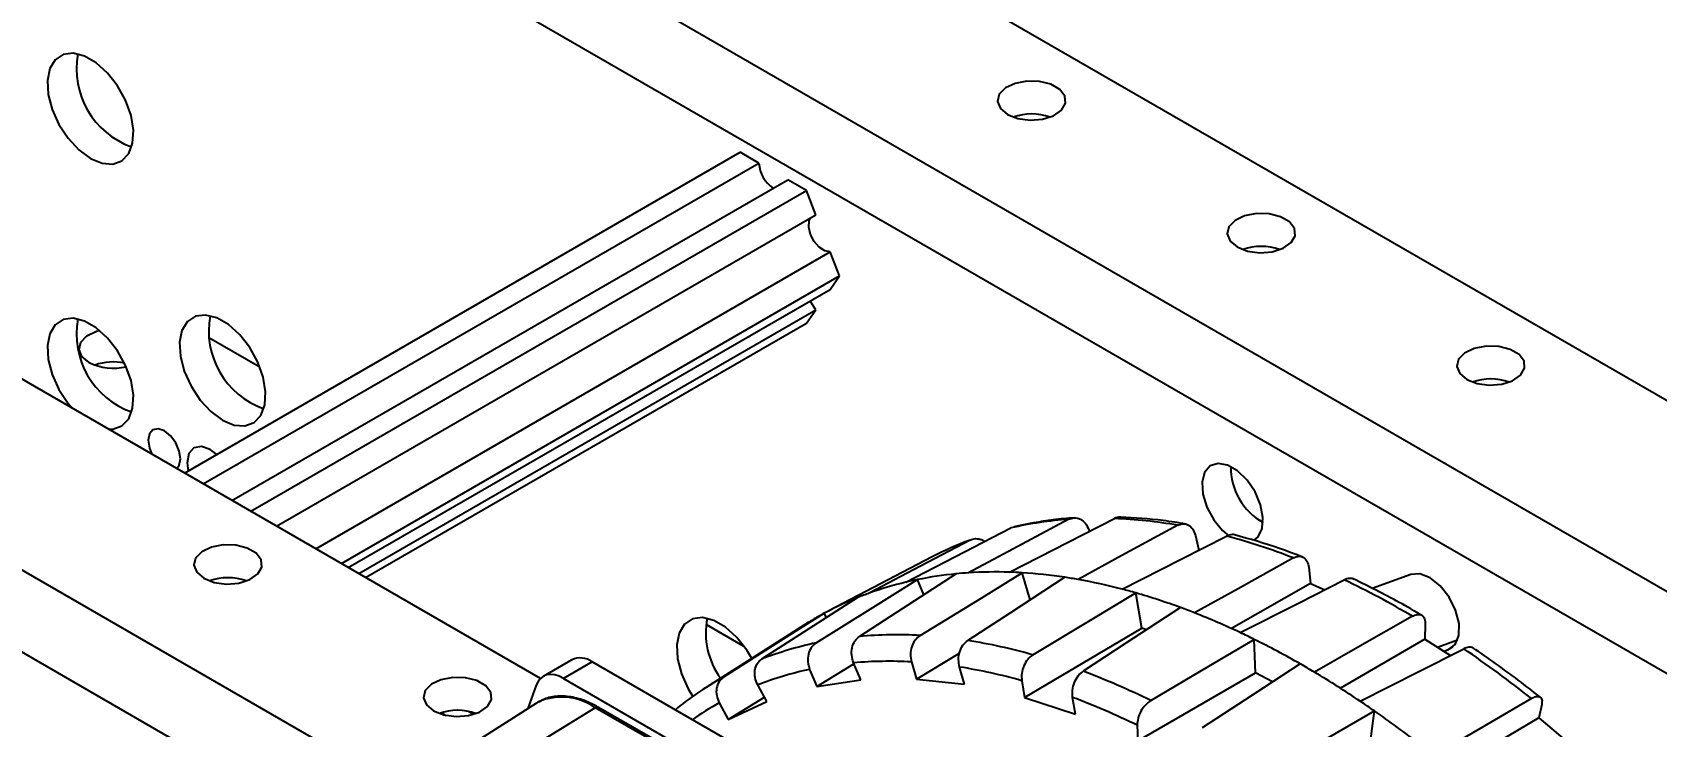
# Model space of a CAD drawing. Header units: inches. Extents: x 0 to 11, y 0 to 8.4.
# Drawn here: x 7.8541 to 8.2709, y 6.0966 to 6.2748 of the extents above; entities that cross this region are included whole.
import ezdxf

# ---------------------------------------------------------------- set-up
doc = ezdxf.new("R2010")
doc.units = ezdxf.units.IN
doc.header["$MEASUREMENT"] = 0
doc.header["$PDSIZE"] = -1
doc.layers.add('OBJ', color=50, linetype='Continuous')
doc.dimstyles.get("Standard").update_dxf_attribs({"dimtxt": 0.18, "dimasz": 0.18, "dimexe": 0.18, "dimexo": 0.0625, "dimgap": 0.09, "dimtad": 0, "dimtih": 1, "dimtoh": 1, "dimdec": 4, "dimzin": 0, "dimdsep": 46, "dimtxsty": 'Standard', "dimcen": 0.09, "dimadec": 0, "dimazin": 0, "dimtfac": 1, "dimtdec": 4, "dimtofl": 0, "dimtmove": 0, "dimatfit": 3, "dimfxl": 1, "dimtolj": 1, "dimtzin": 0, "dimarcsym": 0})

# ---------------------------------------------------------------- blocks, each defined once
blk = doc.blocks.new('*D8')
at = {"layer": 'Defpoints', "color": 0, "transparency": 16777216}
for p in [(5.711596441947764, 7.075144194756552), (5.711596441947764, 4.366810861423873), (9.602395316461589, 4.366810861423874)]:
    blk.add_point(p, dxfattribs=at)
at = {"layer": 'OBJ', "color": 0, "lineweight": -2, "transparency": 16777216}
for p, q in [((5.761596441947764, 7.075144194756552), (9.727395316461589, 7.075144194756553)), ((9.602395316461589, 6.945144194756553), (9.602395316461589, 5.843477528090212)), ((9.602395316461589, 4.496810861423874), (9.602395316461589, 5.598477528090213)), ((5.761596441947764, 4.366810861423873), (9.727395316461589, 4.366810861423874))]:
    blk.add_line(p, q, dxfattribs=at)
at = {"layer": 'OBJ', "color": 0, "transparency": 16777216}
for points in [[(9.580728649794922, 6.945144194756553), (9.624061983128255, 6.945144194756553), (9.602395316461589, 7.075144194756553)], [(9.580728649794922, 4.496810861423874), (9.624061983128255, 4.496810861423874), (9.602395316461589, 4.366810861423874)]]:
    blk.add_solid(points, dxfattribs=at)
at = {"layer": 'OBJ', "color": 0, "transparency": 16777216, "insert": (9.602395316461589, 5.720977528090209), "char_height": 0.125, "attachment_point": 5}
blk.add_mtext('\\A1;32.500000', dxfattribs=at)

msp = doc.modelspace()

# ---------------------------------------------------------------- linework, layer by layer
at = {"color": 7, "linetype": 'Continuous', "lineweight": 25}
for p, q in [((9.150253326920348, 5.674067209361233), (7.504168863112857, 6.624331543372215)), ((9.107826920049154, 5.649574966006552), (7.46174245624167, 6.59983930001753)), ((9.089558510303315, 5.639028837540935), (7.443474046495835, 6.58929317155191)), ((7.984467054131057, 6.108942266945792), (7.297929385267048, 6.505272027064855)), ((7.955367991753273, 6.076756311380333), (7.255502978395871, 6.480779783710176)), ((7.948853760001575, 6.059424640392986), (7.237234568650035, 6.470233655244557)), ((7.89311868622281, 6.161676557258285), (8.035716590304801, 6.243996575053944)), ((8.040538915204118, 6.241212706145883), (8.035716590304801, 6.243996575053944)), ((7.897941011122128, 6.158892688350226), (8.040538915204118, 6.241212706145883)), ((7.905306706759488, 6.154640562767814), (8.047904610841476, 6.236960580563473)), ((8.052726935740793, 6.234176711655413), (8.047904610841476, 6.236960580563473)), ((7.910129031658804, 6.151856693859754), (8.052726935740793, 6.234176711655413)), ((8.05513809819045, 6.227962191068821), (8.052726935740793, 6.234176711655413)), ((7.916717128790771, 6.148053466339444), (8.05513809819045, 6.227962191068821)), ((7.926779892979535, 6.142244356223655), (8.05882094600913, 6.218470033628451)), ((8.061232108458787, 6.21225551304186), (8.05882094600913, 6.218470033628451)), ((7.933367990111503, 6.138441128703345), (8.061232108458787, 6.21225551304186)), ((8.05882094600913, 6.20882486136333), (8.061232108458787, 6.21225551304186)), ((7.935133762344152, 6.137421770091094), (8.05882094600913, 6.20882486136333)), ((7.937830830895556, 6.135864785557716), (8.05513809819045, 6.203584829505369)), ((8.052726935740791, 6.20015417782684), (8.05513809819045, 6.203584829505369)), ((7.939596603128207, 6.134845426945464), (8.052726935740791, 6.20015417782684)), ((7.899342550980993, 6.196490355652689), (7.912412227125234, 6.188945392213681)), ((8.125212572485738, 6.147090741808443), (8.125345768127556, 6.146714418439503)), ((8.152545318111866, 6.145633600410016), (8.153417429632041, 6.141874430365331)), ((8.084963158182259, 6.140121409794578), (8.058430990457227, 6.126281664785783)), ((8.110151300958808, 6.129129417432154), (8.10811650946696, 6.136065210146283)), ((8.18161645448586, 6.137474497678693), (8.182044758345633, 6.133305722912106)), ((8.207796828644069, 6.13564862220062), (8.197879505635662, 6.132029061028804)), ((8.082812630556935, 6.130394281890563), (8.0811915205912, 6.134304158002586)), ((8.138768967659265, 6.121809453939783), (8.13723462422028, 6.130898236916811)), ((8.182044758345633, 6.133305722912106), (8.161770664456828, 6.121758815068663)), ((8.182044758345633, 6.133305722912106), (8.185735898385877, 6.131712454037056)), ((8.026925719997525, 6.122838159910512), (8.036776182373229, 6.117151609022657)), ((8.052256808914185, 6.122717385648801), (8.027003647581573, 6.106662096526311)), ((8.057877801952104, 6.12455770895984), (8.057277759755355, 6.125668589164011)), ((8.211542669839703, 6.122861343822258), (8.2113747658974, 6.119010444633864)), ((8.108714950772129, 6.10408334071727), (8.138768967659265, 6.121809453939783)), ((8.13999314671823, 6.121408087289514), (8.138768967659265, 6.121809453939783)), ((8.16793862422847, 6.110413964304528), (8.167661125668925, 6.118960234181175)), ((8.2113747658974, 6.119010444633864), (8.189731634309878, 6.106450226699883)), ((8.2113747658974, 6.119010444633864), (8.2179602970862, 6.114835208157353)), ((8.219817609783394, 6.118765622924964), (8.214704415427093, 6.116899441926289)), ((8.080975279026868, 6.108784380147375), (8.09200752016591, 6.115401588537808)), ((8.216269860941036, 6.115906947163996), (8.217482762912308, 6.116349624374037)), ((8.218574177062067, 6.116979684351489), (8.217482762912308, 6.116349624374037)), ((7.992523671349505, 6.113716707791218), (7.985157975712144, 6.109464582208807)), ((7.997731581415318, 6.113200998931889), (7.990365885777956, 6.108948873349486)), ((8.065997527122553, 6.073791907321152), (7.997731581415318, 6.113200998931889)), ((8.053534827450925, 6.111267202524936), (8.05535819397313, 6.106869513682522)), ((8.05535819397313, 6.106869513682522), (8.064921596223389, 6.112695951306105)), ((8.066637819623372, 6.108556675737929), (8.064814453101167, 6.112954364580343)), ((8.079682632171911, 6.113190497764023), (8.080975279026868, 6.108784380147375)), ((8.09331643386448, 6.107472358186198), (8.092023787009524, 6.111878475802848)), ((8.137734353319885, 6.092909234096447), (8.16793862422847, 6.110413964304528)), ((8.17234738966172, 6.108063376378086), (8.16793862422847, 6.110413964304528)), ((7.983401483730623, 6.107232867003423), (7.981232695213697, 6.101211468989131)), ((7.990365885777956, 6.108948873349486), (8.058631831485192, 6.069539781738742)), ((8.04251742852266, 6.103032006077957), (8.040218744402315, 6.107287644595996)), ((8.05535819397313, 6.106869513682522), (8.066637819623372, 6.108556675737929)), ((8.080975279026868, 6.108784380147375), (8.09331643386448, 6.107472358186198)), ((8.107992300004998, 6.108364009453974), (8.108714950772129, 6.10408334071727)), ((7.983465141458351, 6.10263079900632), (7.962214132092949, 6.089119971787013)), ((8.146686649564161, 6.016927246805471), (7.99937323201041, 6.101528393105361)), ((8.030343373657058, 6.102652562089315), (8.032642057777402, 6.098396923571274)), ((8.032642057777402, 6.098396923571274), (8.041923621720013, 6.104131342467524)), ((8.032642057777402, 6.098396923571274), (8.04251742852266, 6.103032006077957)), ((8.108714950772129, 6.10408334071727), (8.121742655052293, 6.099811999862885)), ((8.121742655052293, 6.099811999862885), (8.121020004285162, 6.10409266859959)), ((8.241414671263264, 6.102238152126025), (8.240655661195207, 6.098822136139017)), ((7.959062671618084, 6.10015705120913), (7.960292576500096, 6.09944704223371)), ((7.966079346449118, 6.100475617560949), (7.967324424459037, 6.099756849325234)), ((7.998499030926955, 6.101421195448922), (7.976698545941873, 6.087954578190427)), ((8.145812448480706, 6.016820049149033), (7.998499030926955, 6.101421195448922)), ((8.019106999125855, 6.100861232946884), (8.019568556918685, 6.101341923735623)), ((8.197483741989702, 6.092869849420877), (8.198471519962936, 6.10061393211158)), ((8.240655661195207, 6.098822136139017), (8.218207705524158, 6.085552561699957)), ((8.240655661195207, 6.098822136139017), (8.249079625406479, 6.091746920264075)), ((8.137603656018461, 6.096934387999767), (8.137734353319885, 6.092909234096447))]:
    msp.add_line(p, q, dxfattribs=at)
at = {"color": 7, "linetype": 'Continuous', "lineweight": 25, "flags": 128}
for points in [[(7.868979830078333, 6.242436873128399), (7.871960691428761, 6.241189176441492), (7.874720475929361, 6.240980251594267), (7.877054502988897, 6.241825593586878), (7.878789668497827, 6.243662507270915), (7.879797283168208, 6.246354757161751), (7.880002616829469, 6.249702671401211), (7.879390440823291, 6.25345795050584), (7.878006157443534, 6.257342082603707), (7.875952432655802, 6.261066999385836), (7.873381581832433, 6.264356440814854), (7.870484273218136, 6.266966444068167), (7.867475386938529, 6.268703437144446), (7.864578078324233, 6.269438595213439), (7.862007227500863, 6.269117394964292), (7.859953502713131, 6.267763658350092), (7.858569219333375, 6.26547778582258), (7.857957043327198, 6.26242931008995), (7.858162376988457, 6.258844322651445), (7.859169991658839, 6.25498870562515), (7.860905157167769, 6.251148412487635), (7.863239184227306, 6.247608260212733), (7.865998968727905, 6.244630805699557), (7.868979830078333, 6.242436873128399)], [(8.104325839423757, 6.253716222317431), (8.10697871496651, 6.252667139287174), (8.110108918495989, 6.252242130155587), (8.113293698680481, 6.252498594760953), (8.116102933308595, 6.253401896137194), (8.118157219677295, 6.254830038428084), (8.119179115029297, 6.256590143103627), (8.119030606734796, 6.258444498274318), (8.117731751661875, 6.260142662999014), (8.115457967385337, 6.261455290721792), (8.112516341071203, 6.26220510379517), (8.10930415565331, 6.262290835808728), (8.106255234571679, 6.26170090817898), (8.103781351513039, 6.260514993901224), (8.102216618092719, 6.25889325727005), (8.101772360229619, 6.257054722803849), (8.10250857740987, 6.255247694769953), (8.104325839423757, 6.253716222317431)], [(8.05882094600913, 6.218470033628451), (8.057460230202087, 6.218722172176172), (8.056026330944102, 6.219658472377482), (8.054737546398869, 6.221136391014314), (8.053790082330542, 6.222930928371575), (8.053328181554738, 6.224768882404144), (8.053422164277436, 6.226370441271659), (8.05379038165584, 6.227184170874017)], [(8.163251404522637, 6.21969921765815), (8.165904280065389, 6.218650134627894), (8.169034483594867, 6.21822512549631), (8.17221926377936, 6.218481590101673), (8.175028498407473, 6.219384891477914), (8.177082784776173, 6.220813033768804), (8.178104680128177, 6.222573138444348), (8.177956171833674, 6.224427493615038), (8.176657316760753, 6.226125658339735), (8.174383532484216, 6.227438286062514), (8.171441906170081, 6.22818809913589), (8.16822972075219, 6.228273831149449), (8.165180799670559, 6.227683903519701), (8.162706916611917, 6.226497989241945), (8.161142183191597, 6.224876252610771), (8.160697925328497, 6.223037718144569), (8.161434142508748, 6.221230690110675), (8.163251404522637, 6.21969921765815)], [(8.05513809819045, 6.203584829505369), (8.054057722481057, 6.205302613662424), (8.053789783089494, 6.205920432832325)], [(7.90288189399372, 6.175234080855706), (7.905862755344148, 6.173986384168797), (7.908622539844748, 6.173777459321574), (7.910956566904284, 6.174622801314184), (7.912691732413214, 6.17645971499822), (7.913699347083595, 6.179151964889058), (7.913904680744856, 6.182499879128517), (7.913292504738678, 6.186255158233146), (7.911908221358922, 6.190139290331013), (7.90985449657119, 6.193864207113141), (7.907283645747819, 6.19715364854216), (7.904386337133523, 6.199763651795474), (7.901377450853916, 6.201500644871754), (7.898480142239621, 6.202235802940745), (7.895909291416251, 6.201914602691599), (7.893855566628519, 6.200560866077398), (7.892471283248762, 6.198274993549886), (7.891859107242585, 6.195226517817256), (7.892064440903845, 6.191641530378751), (7.893072055574226, 6.187785913352458), (7.894807221083156, 6.183945620214941), (7.897141248142693, 6.180405467940039), (7.899901032643292, 6.177428013426863), (7.90288189399372, 6.175234080855706)], [(7.873694285013443, 6.17289002539109), (7.874720475929359, 6.172935183937137), (7.877054502988895, 6.173780525929748), (7.878789668497825, 6.175617439613784), (7.879797283168206, 6.178309689504621), (7.880002616829465, 6.181657603744079), (7.879390440823289, 6.185412882848706), (7.878006157443533, 6.189297014946573), (7.8759524326558, 6.193021931728699), (7.873381581832431, 6.196311373157719), (7.870484273218136, 6.19892137641103), (7.867475386938531, 6.20065836948731), (7.864578078324235, 6.201393527556301), (7.862007227500866, 6.201072327307155), (7.859953502713133, 6.199718590692955), (7.858569219333378, 6.197432718165443), (7.857957043327201, 6.194384242432815), (7.858162376988461, 6.19079925499431), (7.859169991658843, 6.186943637968017), (7.860905157167772, 6.183103344830502), (7.863239184227308, 6.179563192555601), (7.864265375143221, 6.178333219197532)], [(7.868623579028244, 6.190071967380822), (7.866806317014357, 6.191603439833346), (7.866070099834106, 6.193410467867242), (7.866514357697205, 6.195249002333442), (7.868079091117527, 6.196870738964617), (7.870552974176166, 6.198056653242372), (7.871313178624245, 6.198273924259854)], [(8.222176969621515, 6.185682212998873), (8.224829845164267, 6.184633129968614), (8.227960048693747, 6.184208120837029), (8.231144828878238, 6.184464585442394), (8.233954063506351, 6.185367886818635), (8.236008349875052, 6.186796029109526), (8.237030245227055, 6.188556133785069), (8.236881736932553, 6.190410488955759), (8.235582881859631, 6.192108653680456), (8.233309097583094, 6.193421281403234), (8.23036747126896, 6.194171094476611), (8.227155285851069, 6.19425682649017), (8.224106364769437, 6.193666898860421), (8.221632481710797, 6.192480984582666), (8.220067748290477, 6.190859247951491), (8.219623490427377, 6.189020713485291), (8.220359707607626, 6.187213685451395), (8.222176969621515, 6.185682212998873)], [(7.891158166771139, 6.162808341047056), (7.891781683226331, 6.163650474748948), (7.892097065836183, 6.165299326059445), (7.891781683226331, 6.167312310380491), (7.89088354954017, 6.169382969096953), (7.889539397489818, 6.17119606318982), (7.887953862040172, 6.172475565519188), (7.886368326590526, 6.173026683454133), (7.885024174540175, 6.172765514284952), (7.884126040854014, 6.171731818650152), (7.883810658244161, 6.170082967339654), (7.884126040854014, 6.168069983018607), (7.884749557309206, 6.166507952540986)], [(7.901428497421175, 6.166466723657796), (7.899738975059948, 6.167726275067233), (7.897472716390587, 6.168514006302246), (7.895551475059951, 6.168140708503097), (7.894267742644531, 6.166663212875755), (7.893816955767514, 6.164306454735949), (7.894061416354661, 6.162220783779214)], [(8.167614109530682, 6.144442658896965), (8.168633850759848, 6.145303929406351), (8.169670180198162, 6.147433904519065), (8.16988322570841, 6.150279900730118), (8.169249900503818, 6.153533510189863), (8.16783883519735, 6.156842153828382), (8.1658029406099, 6.159847288768548), (8.163362837510178, 6.162223262010119), (8.160782948931137, 6.163712599985348), (8.158342845831417, 6.164153909815161), (8.156306951243966, 6.163499368731867), (8.1548958859375, 6.161819906418095), (8.154262560732905, 6.159297518675083), (8.154475606243153, 6.156205545353667), (8.155511935681469, 6.15287904974013), (8.1572592466729, 6.149678509250097), (8.159528190959204, 6.146950752107164), (8.161153841480678, 6.145584374052254)], [(8.078199055486493, 6.133639952640371), (8.09332481809239, 6.141446240836806), (8.10520970393222, 6.147578940151891)], [(8.12005647994314, 6.149799662532885), (8.105647754032567, 6.142101595959021), (8.094326877994954, 6.136052288919623)], [(8.104809850528142, 6.136218777207608), (8.119894172667268, 6.143928503728634), (8.131746405106014, 6.149985319379804)], [(8.147990415968744, 6.14825837410848), (8.133690752964398, 6.140466122351709), (8.122455467585146, 6.134342823344122)], [(7.898086361577684, 6.13465670601016), (7.900739237120438, 6.133607622979903), (7.903869440649917, 6.133182613848319), (7.907054220834407, 6.133439078453683), (7.909863455462521, 6.134342379829923), (7.911917741831222, 6.135770522120812), (7.912939637183225, 6.137530626796357), (7.912791128888723, 6.139384981967046), (7.911492273815802, 6.141083146691743), (7.909218489539265, 6.142395774414522), (7.906276863225131, 6.143145587487899), (7.903064677807238, 6.143231319501459), (7.900015756725607, 6.14264139187171), (7.897541873666968, 6.141455477593953), (7.895977140246647, 6.139833740962779), (7.895532882383547, 6.137995206496579), (7.896269099563797, 6.136188178462683), (7.898086361577684, 6.13465670601016)], [(8.094740095410545, 6.144450061077374), (8.080219268100763, 6.136825589833381), (8.068810405256789, 6.130834121726937)], [(8.133714242606, 6.131864910344254), (8.148739635887448, 6.139498311203309), (8.16054546531213, 6.145495167638455)], [(8.177693144976475, 6.139873027073003), (8.16349619256412, 6.131968862049395), (8.152341501066369, 6.125757666246884)], [(8.091165285157969, 6.135795994491525), (8.077255100079752, 6.126800193083741), (8.066326026788882, 6.119731266597412)], [(8.081930801103184, 6.11997909822642), (8.096594651723002, 6.128987767754972), (8.10811650946696, 6.136065210146283)], [(8.119028908215716, 6.134905083156867), (8.105068346777239, 6.125822507879028), (8.094099594288242, 6.118685400504456)], [(8.217482762912308, 6.116349624374037), (8.219220643431235, 6.117672437510919), (8.220164776600237, 6.119999571841229), (8.22020128602521, 6.123050340619891), (8.219325768130682, 6.126456776107639), (8.217643823296001, 6.129808011911024), (8.215358318891091, 6.13269983953318), (8.212744920477636, 6.134783461884048), (8.210118842473953, 6.135807563357122), (8.207796828644069, 6.13564862220062)], [(8.055203937037252, 6.118067668142319), (8.06975678309736, 6.127160548374966), (8.0811915205912, 6.134304158002586)], [(8.110859214968333, 6.114996821429075), (8.125629356808616, 6.123902048100697), (8.13723462422028, 6.130898236916811)], [(8.164033986393113, 6.120710642091789), (8.178984752949514, 6.128290272418941), (8.190731839679236, 6.134244915916375)], [(8.066009842350722, 6.129767060434483), (8.052131846460245, 6.120876873616249), (8.041228152259889, 6.113890956047562)], [(8.148754089437022, 6.127121396320587), (8.134726495125982, 6.117973524472323), (8.123704968963597, 6.110785135880695)], [(8.038692541795346, 6.114093584950769), (8.037447848757429, 6.116180442978187), (8.03487699793406, 6.119469884407206), (8.031979689319764, 6.12207988766052), (8.028970803040158, 6.1238168807368), (8.02607349442586, 6.124552038805792), (8.023502643602491, 6.124230838556645), (8.021448918814759, 6.122877101942444), (8.020064635435004, 6.120591229414932), (8.019452459428825, 6.117542753682302), (8.019657793090087, 6.113957766243796), (8.020665407760466, 6.110102149217504), (8.022400573269397, 6.106261856079986), (8.02356010240835, 6.104350307413664)], [(8.03149070501074, 6.109320609012649), (8.04593120598921, 6.11847590909689), (8.057277759755355, 6.125668589164011)], [(8.20826216457574, 6.124898405952937), (8.194158449631793, 6.116868000006554), (8.183076906434387, 6.110557673282027)], [(8.141110203415897, 6.103272221709619), (8.155978693532408, 6.112057916430309), (8.167661125668925, 6.118960234181175)], [(8.194847831817034, 6.103094889246731), (8.209710541276344, 6.110644937962468), (8.221388330497229, 6.116576397419238)], [(7.990365885777956, 6.108948873349486), (7.989229511464248, 6.109503052682616), (7.98812034814062, 6.109840290755291), (7.987064955217852, 6.109952512251358), (7.986088604550475, 6.109837029977013), (7.985214675290948, 6.10949660920685), (7.984464094065401, 6.108939401468136), (7.98385483387625, 6.10817874934884), (7.983401483730623, 6.107232867003423)], [(8.179437644232152, 6.112681437368471), (8.16532839729616, 6.10349173025266), (8.154242606486486, 6.096270518268993)], [(7.957011926676595, 6.100639701350898), (7.959664802219347, 6.099590618320641), (7.962795005748825, 6.099165609189056), (7.965979785933317, 6.099422073794421), (7.968789020561431, 6.100325375170661), (7.970843306930132, 6.10175351746155), (7.971865202282133, 6.103513622137094), (7.971716693987632, 6.105367977307784), (7.970417838914712, 6.107066142032481), (7.968144054638175, 6.108378769755259), (7.965202428324041, 6.109128582828636), (7.961990242906149, 6.109214314842196), (7.958941321824518, 6.108624387212448), (7.956467438765878, 6.107438472934692), (7.954902705345557, 6.105816736303517), (7.954458447482456, 6.103978201837316), (7.955194664662707, 6.102171173803422), (7.957011926676595, 6.100639701350898)], [(7.983951306728871, 6.102920578829971), (7.983778721217107, 6.102822034093032), (7.983465141458351, 6.10263079900632)], [(8.23876865057468, 6.103789507033492), (8.224745867002287, 6.095622368274963), (8.213727803949993, 6.089204688544239)], [(8.171764605469631, 6.085161545097593), (8.186720512655523, 6.093815250691191), (8.198471519962936, 6.10061393211158)]]:
    msp.add_lwpolyline(points, dxfattribs=at)
at = {"color": 7, "linetype": 'Continuous', "lineweight": 25}
for centre, radius, start, end in [((7.88663139407011, 6.265385354305658), 0.02121434853397241, 169.4878725946263, 250.5067508726711), ((8.110513023759138, 6.239707888643351), 0.01413889598475398, 70.49262569142012, 109.5073743085196), ((8.048534999139916, 6.241576621564412), 0.00800436085769294, 182.6058304799663, 237.3887929873012), ((8.16943858885802, 6.205690883983519), 0.01413889598529732, 70.49262569885161, 109.5073743013544), ((7.920557611343308, 6.198196505469635), 0.02123556034542646, 169.5367515877592, 250.4578718795443), ((7.886631394070062, 6.197340286648497), 0.02121434853391868, 169.4878725943431, 250.5067508729515), ((7.87486503510561, 6.202358473933335), 0.01378092947629481, 243.0697612992323, 283.7870824530797), ((7.874834846231648, 6.175758960043031), 0.01443433927670027, 78.45410454868616, 109.1936361168259), ((8.228364153956898, 6.171673879323477), 0.01413889598604659, 70.49262570896937, 109.5073742915361), ((8.17787905706196, 6.16316607128248), 0.01626503594346589, 179.3863820838134, 240.6082413834949), ((8.126720791431532, 6.054505120246901), 0.09552728844214906, 94.00039965052977, 103.0136185857849), ((8.126892254853772, 6.027065394011689), 0.1230157340634706, 80.12450117640026, 87.73854498535542), ((8.123762965972148, 6.065691661950301), 0.08393576382386082, 110.2290985982455, 117.5327770972962), ((8.117551364634464, 5.985400494336862), 0.1657672980796417, 68.72722550880971, 74.96766133066697), ((8.10035503441438, 6.040271334490801), 0.09596568219759456, 95.49510934115773, 101.5189088951619), ((8.100935083803115, 6.034906374858056), 0.1013615524513751, 93.7380152380639, 95.53107746346336), ((8.101278433714008, 6.028460625015012), 0.1078160019138059, 88.12299221222754, 93.69677299542231), ((8.101119374651132, 6.021077333563142), 0.115200571425365, 86.51778457210796, 88.16420289437781), ((8.100516765905901, 6.012678198229302), 0.1236208348620699, 81.38759745232268, 86.47544870927732), ((8.099212723938363, 6.00341773010275), 0.1329721969905444, 79.93332895960145, 81.42957073848133), ((7.904273545913068, 6.12064837233597), 0.01413889598486213, 70.49262569275906, 109.507374307241), ((8.097845780074467, 6.050420484308615), 0.08549506461573293, 109.8533970516583, 111.861957231924), ((8.098677048025055, 6.048007412088493), 0.08804703390676087, 103.4490238299934, 109.8288944782286), ((8.099514165571456, 6.044681449125577), 0.09147649569985493, 101.5544406779724, 103.4744587289966), ((8.097308192156186, 5.993265412489349), 0.1433011560141317, 75.28253755855387, 79.89308739377101), ((8.094560289732414, 5.982382547601105), 0.1545251073350267, 73.968582821804, 75.32224017037822), ((8.091117625984763, 5.970784394790758), 0.1666229875095912, 69.76267906457787, 73.93220777490193), ((8.095574969437623, 5.934655376237481), 0.2211126733215708, 59.36034779133527, 64.50992988400637), ((8.097273582482861, 6.051806058248246), 0.08399606722301024, 111.8516579599391, 118.4351024972255), ((8.086757301631872, 5.95863304005321), 0.1795325260108573, 68.57362186852785, 69.79845957573633), ((8.046446489632569, 6.120548430398926), 0.01955487378008087, 168.7326012977912, 216.2207685342513), ((8.097007671041162, 6.05232998905068), 0.08340878407559248, 120.4873249026219, 122.4473632775901), ((8.09697973261292, 6.052376311920642), 0.08335469124351547, 118.4441309913703, 120.4869304209182), ((8.081678934933485, 5.945985522752783), 0.1931611291873911, 64.76359237402924, 68.5418290575803), ((8.075827889083214, 6.012847347799778), 0.107305440144476, 86.73958852374815, 95.08017668373078), ((8.071888282953228, 5.977845691599367), 0.1425803841897312, 74.13771802071092, 81.037906931435), ((8.07568213806889, 5.932997543479281), 0.2074662779658795, 63.68254515972554, 64.79481013200311), ((8.069018313320031, 5.919762236936266), 0.2222841571828323, 60.21488261435928, 63.6553950609753), ((7.994693590692487, 6.109075723621554), 0.005123210323426435, 53.63082630745718, 115.058715263399), ((8.073228900823628, 6.032283264428989), 0.08765764792619016, 101.86632879359, 111.4115895146571), ((8.06233128091494, 5.882175977320057), 0.2832714280764924, 51.47498821358368, 55.84036877709728), ((8.07136905013177, 6.027323339707955), 0.08581743181467344, 101.9943862036709, 111.283532104574), ((8.073912624245796, 6.008293158013022), 0.1050559131049002, 86.85154762718463, 94.96821758027933), ((8.070054498342161, 5.974022749216246), 0.1395953115160742, 74.23038753918723, 80.94523741296082), ((8.056349012861807, 5.930823111855923), 0.1921539875034578, 63.8252268137727, 69.48019461757879), ((8.061509588532193, 5.906421043323988), 0.2375928796756299, 59.22538211016418, 60.2415147195806), ((8.053457192992637, 5.893096216226835), 0.2531615204119468, 56.04789309120592, 59.20259177684711), ((8.0717426610671, 6.036277459946941), 0.08339976973468434, 118.8578816485121, 128.7255421594209), ((7.989917699746712, 6.0894852059246), 0.0147005813065245, 54.28590694708218, 113.945094744054), ((7.999024305737336, 6.100755729665561), 0.0008477961637358242, 65.69659057230314, 128.2852347011082), ((8.06974256297899, 6.031515290452111), 0.08131917077301469, 118.9797601073304, 124.7113672667359), ((8.054839493254056, 5.927982809273676), 0.1881343737654859, 63.90119286333955, 69.40422856802066), ((8.04470335350775, 5.879906874258741), 0.2689911790394742, 55.13480081551098, 56.07023550662533), ((7.963199111011976, 6.086631367676702), 0.01413889598486869, 70.49262569322288, 109.5073743067703), ((8.035594458694582, 5.866996608126603), 0.2847911360160582, 52.19941093618043, 55.11594605424418)]:
    msp.add_arc(centre, radius, start, end, dxfattribs=at)
for points, knots in [([(8.121453888575068, 6.150181053112189), (8.119653602958046, 6.150030421694744), (8.114354293071479, 6.14958702396266), (8.109277236054561, 6.148545002935918), (8.105924960739417, 6.147856978091175)], [0, 0, 0, 0, 0.33972076658267, 1, 1, 1, 1]), ([(8.12005647994314, 6.149799662532885), (8.12049707444389, 6.149970883898912), (8.121194268896094, 6.150241823700223), (8.122220430037286, 6.150139253752195), (8.123250404703535, 6.149762998929593), (8.124412502019446, 6.148824958789084), (8.124945897888844, 6.147668780410947), (8.125212572485738, 6.147090741808443)], [0, 0, 0, 0, 0.2258044907773201, 0.3573118547432577, 0.5009271414487749, 0.7504854067851275, 1, 1, 1, 1]), ([(8.133421902876604, 6.150343174475902), (8.133345493925372, 6.150352116949823), (8.132777482724524, 6.150418593786226), (8.132224768302109, 6.150186334828225), (8.131746405106014, 6.149985319379804)], [0, 0, 0, 0, 0.1345201487514258, 1, 1, 1, 1]), ([(8.150065338713992, 6.148585534905441), (8.148136769479692, 6.148897718149682), (8.142459424262315, 6.14981672692423), (8.136927248354707, 6.15014955476586), (8.133274328304484, 6.150369322451535)], [0, 0, 0, 0, 0.3396956077985848, 1, 1, 1, 1]), ([(8.147990415968744, 6.14825837410848), (8.148421049696687, 6.148433112895143), (8.14910248227598, 6.148709618645557), (8.150053944607738, 6.148619703510287), (8.15098083269502, 6.148258653286304), (8.151973716699617, 6.147342638333196), (8.152354795423404, 6.146203246483011), (8.152545318111866, 6.145633600410016)], [0, 0, 0, 0, 0.2258044893252347, 0.3573118536553199, 0.5009271414554879, 0.7504854067884643, 1, 1, 1, 1]), ([(8.094740095410545, 6.144450061077374), (8.095191013403607, 6.144622028605329), (8.095904543698826, 6.144894149130295), (8.096992622868347, 6.144779957156077), (8.09779872271704, 6.144577077214771), (8.098247229517233, 6.144215530698256), (8.098420651684458, 6.144075733084441)], [0, 0, 0, 0, 0.381770340188346, 0.6041114076873839, 0.846923485599035, 1, 1, 1, 1]), ([(8.162791415682875, 6.14576504763401), (8.162763572773734, 6.145776323701946), (8.162499836527598, 6.145883133942714), (8.161736244932642, 6.145918386701706), (8.161012005448654, 6.145660982266239), (8.16054546531213, 6.145495167638455)], [0, 0, 0, 0, 0.04030538865385792, 0.3817845272219261, 1, 1, 1, 1]), ([(8.18014822927843, 6.140076081322738), (8.178148827762751, 6.140832085320274), (8.172263110182824, 6.143057564286802), (8.166450401866857, 6.14472412815279), (8.162612293531152, 6.145824553689103)], [0, 0, 0, 0, 0.3397039508825561, 1, 1, 1, 1]), ([(8.177693144976475, 6.139873027073003), (8.178113633501217, 6.140053421032152), (8.17877901236352, 6.140338875498189), (8.179652329100906, 6.14027904662779), (8.180471034179057, 6.139957487394752), (8.181285898247538, 6.13910366210251), (8.181506275501233, 6.138017520805156), (8.18161645448586, 6.137474497678693)], [0, 0, 0, 0, 0.2258044893432746, 0.357311853668818, 0.5009271414553818, 0.7504854067884328, 1, 1, 1, 1]), ([(8.19325448467628, 6.134383640528593), (8.193102602832967, 6.134454509767357), (8.192744915639011, 6.13462140936904), (8.19190067333513, 6.134684582686938), (8.191189781521729, 6.134417174654801), (8.190731839679236, 6.134244915916375)], [0, 0, 0, 0, 0.207978063028929, 0.4897958053905292, 0.9999999999999999, 0.9999999999999999, 0.9999999999999999, 0.9999999999999999]), ([(8.210845228182512, 6.125021039423083), (8.20883073990513, 6.126192650989678), (8.202900982679498, 6.129641354181778), (8.196972197565326, 6.132570240586311), (8.193057570477725, 6.134504110314242)], [0, 0, 0, 0, 0.3397252536198329, 1, 1, 1, 1]), ([(8.20826216457574, 6.124898405952937), (8.208672631723456, 6.125086421007008), (8.20932215280842, 6.12538393505311), (8.210116251579992, 6.125370709743981), (8.210824964305411, 6.125111727980305), (8.211458410859553, 6.124358367220658), (8.211514585151525, 6.123360322509924), (8.211542669839703, 6.122861343822258)], [0, 0, 0, 0, 0.2258044908430222, 0.3573118547924705, 0.5009271414484594, 0.7504854067849516, 1, 1, 1, 1]), ([(8.064814453101167, 6.112954364580343), (8.064614639333332, 6.11359124856984), (8.06421512037776, 6.114864670461938), (8.064372135431146, 6.11687450782775), (8.065057867061881, 6.118650967522687), (8.065902801457481, 6.119370736354904), (8.066326026788882, 6.119731266597412)], [0, 0, 0, 0, 0.2499136709341117, 0.49969153715671, 0.7493968572079504, 1, 1, 1, 1]), ([(8.081930801103184, 6.11997909822642), (8.081476049943342, 6.119619240374816), (8.080566793677646, 6.118899719381301), (8.079692876934779, 6.117122989134415), (8.079309992153823, 6.115108077244909), (8.0795582702482, 6.113830455528996), (8.079682632171911, 6.113190497764023)], [0, 0, 0, 0, 0.2499123639394842, 0.4996895068213389, 0.7493956301627006, 1, 1, 1, 1]), ([(8.092023787009524, 6.111878475802848), (8.091897062639958, 6.112516833726439), (8.091643682763676, 6.113793202685782), (8.091985127761752, 6.115810795803204), (8.092801774642245, 6.117596266594152), (8.093666470496276, 6.118321921795649), (8.094099594288242, 6.118685400504456)], [0, 0, 0, 0, 0.249913670934127, 0.4996915371567083, 0.7493968572079549, 1, 1, 1, 1]), ([(8.055203937037252, 6.118067668142319), (8.054760993641224, 6.117705214333359), (8.053875346514278, 6.116980502829738), (8.053136912466522, 6.115198993621279), (8.052941903840173, 6.113182227015657), (8.05333694982837, 6.111906307607757), (8.053534827450925, 6.111267202524936)], [0, 0, 0, 0, 0.2499123639394847, 0.4996895068213893, 0.7493956301627331, 1, 1, 1, 1]), ([(8.110859214968333, 6.114996821429075), (8.11039220076803, 6.114642254202012), (8.109458425056623, 6.113933311594958), (8.108440041294497, 6.112194829799538), (8.10785610399894, 6.11022867212672), (8.107946847030295, 6.108986307183154), (8.107992300004998, 6.108364009453974)], [0, 0, 0, 0, 0.2499123639395283, 0.4996895068213824, 0.7493956301627195, 1, 1, 1, 1]), ([(8.223964607229295, 6.116667689302723), (8.223949805651134, 6.116686892993314), (8.223804885637339, 6.116874913424351), (8.223348531666415, 6.116957844865503), (8.222541237655085, 6.117041993204402), (8.22184003243637, 6.1167588149865), (8.221388330497229, 6.116576397419238)], [0, 0, 0, 0, 0.03022771104600272, 0.2959549484898471, 0.5464686991425189, 1, 1, 1, 1]), ([(8.241302558403799, 6.103927227833335), (8.239329186439473, 6.105476995916389), (8.233520852300513, 6.110038513474665), (8.227640604626579, 6.114131812045029), (8.223758161422124, 6.116834419162884)], [0, 0, 0, 0, 0.3397483541948389, 1, 1, 1, 1]), ([(8.040218744402315, 6.107287644595996), (8.039953518161205, 6.107904630195745), (8.039423209804646, 6.10913826612126), (8.039415773453873, 6.111093567347542), (8.039985298530548, 6.112827558407677), (8.040813372346692, 6.1135360663527), (8.041228152259889, 6.113890956047562)], [0, 0, 0, 0, 0.2499136709340825, 0.4996915371566629, 0.7493968572079044, 1, 1, 1, 1]), ([(8.121020004285162, 6.10409266859959), (8.120971825454486, 6.104714031216882), (8.120875493973822, 6.105956418798984), (8.12141574364657, 6.10793475162551), (8.1223740366789, 6.109695502176081), (8.123260794428425, 6.110421490374594), (8.123704968963597, 6.110785135880695)], [0, 0, 0, 0, 0.2499136709341031, 0.4996915371566849, 0.7493968572079139, 1, 1, 1, 1]), ([(8.03149070501074, 6.109320609012649), (8.031058755328948, 6.108958332790367), (8.03019508968206, 6.108233976364017), (8.029579037432134, 6.106481302890205), (8.029553020078508, 6.104509637423653), (8.030079607323142, 6.10327232768036), (8.030343373657058, 6.102652562089315)], [0, 0, 0, 0, 0.2499123639394904, 0.4996895068213579, 0.7493956301627118, 1, 1, 1, 1]), ([(7.99937323201041, 6.101528393105361), (7.99866662622874, 6.101909174554502), (7.996616257784895, 6.103014093715338), (7.993214164519313, 6.104164163709359), (7.989355764136231, 6.104538162933576), (7.98621489317749, 6.104105677679393), (7.984632116517753, 6.103171878710662), (7.984060015822919, 6.102834353491574)], [0, 0, 0, 0, 0.1294025997085794, 0.3754894367928543, 0.6213078335683331, 0.863120263866081, 1, 1, 1, 1]), ([(8.141110203415897, 6.103272221709619), (8.140630843504765, 6.102925479021332), (8.139672383051638, 6.102232181258174), (8.13850493750338, 6.100564255244269), (8.137712880212144, 6.098692269916508), (8.137640107634452, 6.097521049566464), (8.137603656018461, 6.096934387999767)], [0, 0, 0, 0, 0.2499123639394821, 0.4996895068213717, 0.7493956301627289, 1, 1, 1, 1]), ([(8.23876865057468, 6.103789507033492), (8.239169524659193, 6.10398687753955), (8.23980386573179, 6.104299195604872), (8.240520081166178, 6.104347675134006), (8.241120334264377, 6.104172455933739), (8.241574478007905, 6.103554782011172), (8.24146793707047, 6.102677003150622), (8.241414671263266, 6.102238152126027)], [0, 0, 0, 0, 0.2258044901152124, 0.3573118542472043, 0.5009271414518337, 0.7504854067866645, 1, 1, 1, 1])]:
    msp.add_open_spline(points, degree=3, knots=knots, dxfattribs=at)

# ---------------------------------------------------------------- dimensions: what is measured, and where the dimension line sits
at = {"layer": 'OBJ'}
dim = msp.add_linear_dim(base=(9.602395316461589, 4.366810861423874), p1=(5.711596441947762, 7.075144194756549), p2=(5.711596441947762, 4.366810861423871), angle=90, dimstyle='Standard', override={"dimtxt": 0.125, "dimasz": 0.13, "dimexe": 0.125, "dimexo": 0.05, "dimgap": 0.06, "dimdec": 6, "dimlfac": 12, "dimzin": 1, "dimadec": 2, "dimtdec": 2, "dimtzin": 1}, dxfattribs=at)
dim.commit()
dim.dimension.update_dxf_attribs({"geometry": '*D8', "text_midpoint": (9.602395316461589, 5.720977528090209)})

doc.saveas('drawing.dxf')
